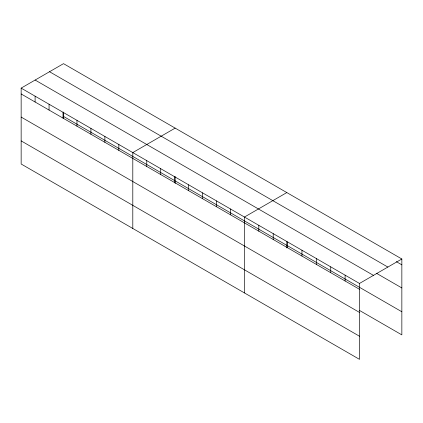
<?xml version="1.0" encoding="UTF-8"?>
<svg xmlns="http://www.w3.org/2000/svg" width="423" height="423" viewBox="0 0 423 423"><rect width="100%" height="100%" fill="white"/><g stroke="black" fill="none" stroke-linecap="round" stroke-linejoin="round"><path stroke-width="0.63" d="M21.15 88.116L359.481 283.452L359.481 359.344L21.15 164.008L21.15 88.116L63.519 63.656L401.85 258.992L401.85 334.884L359.264 310.297M175.164 128.116L132.801 152.576L132.801 228.468M286.815 192.581L244.452 217.041L244.452 292.928M359.481 283.452L401.85 258.992M396.319 261.636L401.85 264.83M49.533 71.73L387.87 267.066M376.412 273.258L401.85 287.947M35.13 80.047L373.467 275.384M63.519 116.431L401.85 311.762M21.15 93.954L359.481 289.29M21.15 117.071L359.481 312.407M21.15 140.891L359.481 336.222M345.105 275.151L345.105 280.983M330.728 266.85L330.728 272.682M316.346 258.548L316.346 264.38M301.969 250.247L301.969 256.079M287.587 241.945L287.587 247.778M286.815 241.591L286.815 247.92M273.21 233.644L273.21 239.476M258.828 225.343L258.828 231.175M230.493 208.983L230.493 214.815M216.539 200.925L216.539 206.757M202.58 192.867L202.58 198.699M188.626 184.809L188.626 190.641M175.164 176.502L175.164 183.46M174.667 176.751L174.667 182.583M160.714 168.692L160.714 174.53M146.755 160.634L146.755 166.472M118.842 144.523L118.842 150.355M104.888 136.465L104.888 142.297M90.929 128.407L90.929 134.239M76.975 120.349L76.975 126.181M63.519 112.042L63.519 118.355M63.016 112.291L63.016 118.123M49.063 104.232L49.063 110.065M35.104 96.174L35.104 102.012"/></g></svg>
